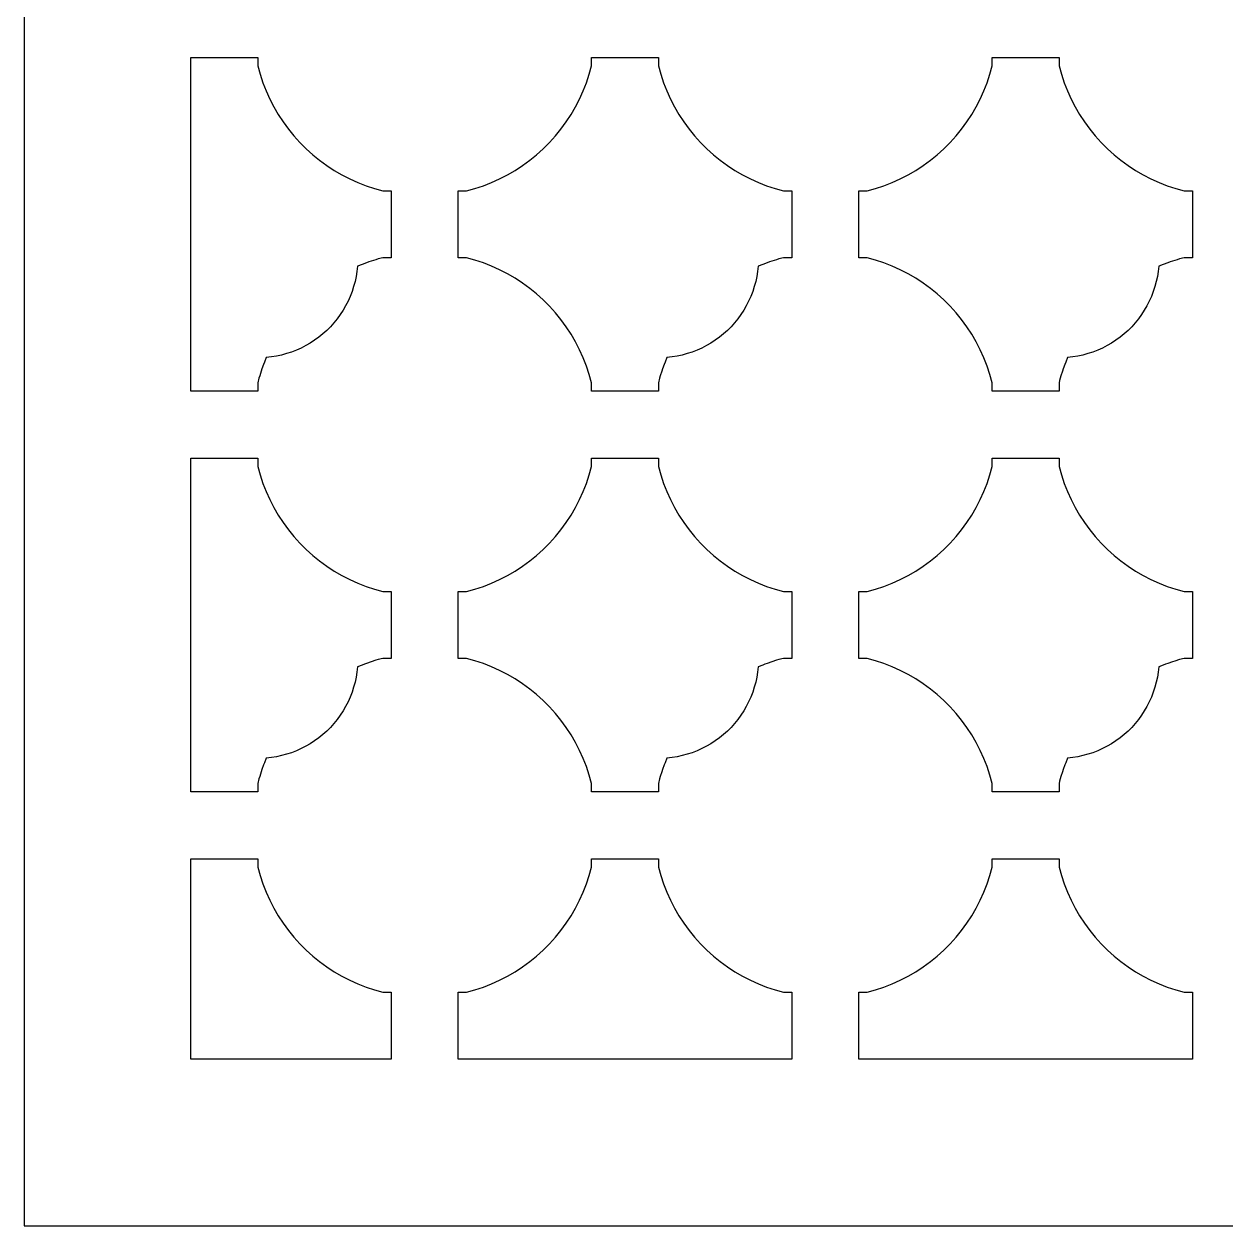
# Model space of a CAD drawing. Extents: x 112.5 to 184.5, y -92 to -20.
# Drawn here: x 112.5 to 148.5, y -92 to -56 of the extents above; entities that cross this region are included whole.
import ezdxf

# ---------------------------------------------------------------- set-up
doc = ezdxf.new("R2010")
doc.units = 0
doc.layers.add('BLACK', color=7, linetype='CONTINUOUS')

msp = doc.modelspace()

# ---------------------------------------------------------------- linework, layer by layer
at = {"layer": 'BLACK', "linetype": 'CONTINUOUS'}
for p, q in [((112.5, -20), (112.5, -92)), ((117.5, -57), (119.5, -57)), ((117.5, -67), (117.5, -57)), ((119.5, -57), (119.5, -57.25)), ((129.5, -57), (130.5, -57)), ((129.5, -57.25), (129.5, -57)), ((130.5, -57), (131.5, -57)), ((131.5, -57), (131.5, -57.25)), ((141.5, -57), (142.5, -57)), ((141.5, -57.25), (141.5, -57)), ((142.5, -57), (143.5, -57)), ((143.5, -57), (143.5, -57.25)), ((119.5, -57.25), (119.571, -57.5056)), ((119.571, -57.5056), (119.655, -57.7572)), ((129.345, -57.7572), (129.429, -57.5056)), ((129.429, -57.5056), (129.5, -57.25)), ((131.5, -57.25), (131.571, -57.5056)), ((131.571, -57.5056), (131.655, -57.7572)), ((141.345, -57.7572), (141.429, -57.5056)), ((141.429, -57.5056), (141.5, -57.25)), ((143.5, -57.25), (143.571, -57.5056)), ((143.571, -57.5056), (143.655, -57.7572)), ((119.655, -57.7572), (119.752, -58.0041)), ((129.248, -58.0041), (129.345, -57.7572)), ((131.655, -57.7572), (131.752, -58.0041)), ((141.248, -58.0041), (141.345, -57.7572)), ((143.655, -57.7572), (143.752, -58.0041)), ((119.752, -58.0041), (119.861, -58.2457)), ((119.861, -58.2457), (119.983, -58.4814)), ((129.017, -58.4814), (129.139, -58.2457)), ((129.139, -58.2457), (129.248, -58.0041)), ((131.752, -58.0041), (131.861, -58.2457)), ((131.861, -58.2457), (131.983, -58.4814)), ((141.017, -58.4814), (141.139, -58.2457)), ((141.139, -58.2457), (141.248, -58.0041)), ((143.752, -58.0041), (143.861, -58.2457)), ((143.861, -58.2457), (143.983, -58.4814)), ((119.983, -58.4814), (120.116, -58.7105)), ((128.884, -58.7105), (129.017, -58.4814)), ((131.983, -58.4814), (132.116, -58.7105)), ((140.884, -58.7105), (141.017, -58.4814)), ((143.983, -58.4814), (144.116, -58.7105)), ((120.116, -58.7105), (120.262, -58.9324)), ((120.262, -58.9324), (120.418, -59.1466)), ((128.582, -59.1466), (128.738, -58.9324)), ((128.738, -58.9324), (128.884, -58.7105)), ((132.116, -58.7105), (132.262, -58.9324)), ((132.262, -58.9324), (132.418, -59.1466)), ((140.582, -59.1466), (140.738, -58.9324)), ((140.738, -58.9324), (140.884, -58.7105)), ((144.116, -58.7105), (144.262, -58.9324)), ((144.262, -58.9324), (144.418, -59.1466)), ((120.418, -59.1466), (120.585, -59.3524)), ((120.585, -59.3524), (120.763, -59.5494)), ((128.237, -59.5494), (128.415, -59.3524)), ((128.415, -59.3524), (128.582, -59.1466)), ((132.418, -59.1466), (132.585, -59.3524)), ((132.585, -59.3524), (132.763, -59.5494)), ((140.237, -59.5494), (140.415, -59.3524)), ((140.415, -59.3524), (140.582, -59.1466)), ((144.418, -59.1466), (144.585, -59.3524)), ((144.585, -59.3524), (144.763, -59.5494)), ((120.763, -59.5494), (120.951, -59.7369)), ((120.951, -59.7369), (121.148, -59.9146)), ((127.852, -59.9146), (128.049, -59.7369)), ((128.049, -59.7369), (128.237, -59.5494)), ((132.763, -59.5494), (132.951, -59.7369)), ((132.951, -59.7369), (133.148, -59.9146)), ((139.852, -59.9146), (140.049, -59.7369)), ((140.049, -59.7369), (140.237, -59.5494)), ((144.763, -59.5494), (144.951, -59.7369)), ((144.951, -59.7369), (145.148, -59.9146)), ((121.148, -59.9146), (121.353, -60.0818)), ((121.353, -60.0818), (121.568, -60.2383)), ((127.432, -60.2383), (127.647, -60.0818)), ((127.647, -60.0818), (127.852, -59.9146)), ((133.148, -59.9146), (133.353, -60.0818)), ((133.353, -60.0818), (133.568, -60.2383)), ((139.432, -60.2383), (139.647, -60.0818)), ((139.647, -60.0818), (139.852, -59.9146)), ((145.148, -59.9146), (145.353, -60.0818)), ((145.353, -60.0818), (145.568, -60.2383)), ((121.568, -60.2383), (121.789, -60.3836)), ((121.789, -60.3836), (122.019, -60.5172)), ((126.981, -60.5172), (127.21, -60.3836)), ((127.21, -60.3836), (127.432, -60.2383)), ((133.568, -60.2383), (133.789, -60.3836)), ((133.789, -60.3836), (134.019, -60.5172)), ((138.981, -60.5172), (139.21, -60.3836)), ((139.21, -60.3836), (139.432, -60.2383)), ((145.568, -60.2383), (145.789, -60.3836)), ((145.789, -60.3836), (146.019, -60.5172)), ((122.019, -60.5172), (122.254, -60.6389)), ((122.254, -60.6389), (122.496, -60.7483)), ((122.496, -60.7483), (122.743, -60.8451)), ((126.257, -60.8451), (126.504, -60.7483)), ((126.504, -60.7483), (126.746, -60.6389)), ((126.746, -60.6389), (126.981, -60.5172)), ((134.019, -60.5172), (134.254, -60.6389)), ((134.254, -60.6389), (134.496, -60.7483)), ((134.496, -60.7483), (134.743, -60.8451)), ((138.257, -60.8451), (138.504, -60.7483)), ((138.504, -60.7483), (138.746, -60.6389)), ((138.746, -60.6389), (138.981, -60.5172)), ((146.019, -60.5172), (146.254, -60.6389)), ((146.254, -60.6389), (146.496, -60.7483)), ((146.496, -60.7483), (146.743, -60.8451)), ((122.743, -60.8451), (122.994, -60.9291)), ((122.994, -60.9291), (123.25, -61)), ((123.25, -61), (123.5, -61)), ((123.5, -61), (123.5, -62)), ((125.5, -62), (125.5, -61)), ((125.5, -61), (125.75, -61)), ((125.75, -61), (126.006, -60.9291)), ((126.006, -60.9291), (126.257, -60.8451)), ((134.743, -60.8451), (134.994, -60.9291)), ((134.994, -60.9291), (135.25, -61)), ((135.25, -61), (135.5, -61)), ((135.5, -61), (135.5, -62)), ((137.5, -61), (137.75, -61)), ((137.5, -62), (137.5, -61)), ((137.75, -61), (138.006, -60.9291)), ((138.006, -60.9291), (138.257, -60.8451)), ((146.743, -60.8451), (146.994, -60.9291)), ((146.994, -60.9291), (147.25, -61)), ((147.25, -61), (147.5, -61)), ((147.5, -61), (147.5, -62)), ((123.5, -62), (123.5, -63)), ((125.5, -63), (125.5, -62)), ((135.5, -62), (135.5, -63)), ((137.5, -63), (137.5, -62)), ((147.5, -62), (147.5, -63)), ((123.25, -63), (123.109, -63.0374)), ((123.5, -63), (123.25, -63)), ((125.75, -63), (125.5, -63)), ((126.006, -63.0709), (125.75, -63)), ((135.25, -63), (135.109, -63.0374)), ((135.5, -63), (135.25, -63)), ((137.75, -63), (137.5, -63)), ((138.006, -63.0709), (137.75, -63)), ((147.25, -63), (147.109, -63.0374)), ((147.5, -63), (147.25, -63)), ((122.489, -63.2546), (122.472, -63.4093)), ((122.624, -63.1995), (122.489, -63.2546)), ((122.761, -63.1483), (122.624, -63.1995)), ((122.83, -63.1242), (122.761, -63.1483)), ((122.969, -63.0788), (122.83, -63.1242)), ((123.039, -63.0576), (122.969, -63.0788)), ((123.109, -63.0374), (123.039, -63.0576)), ((126.257, -63.1549), (126.006, -63.0709)), ((126.504, -63.2517), (126.257, -63.1549)), ((126.746, -63.3611), (126.504, -63.2517)), ((134.489, -63.2546), (134.472, -63.4093)), ((134.624, -63.1995), (134.489, -63.2546)), ((134.761, -63.1483), (134.624, -63.1995)), ((134.83, -63.1242), (134.761, -63.1483)), ((134.969, -63.0788), (134.83, -63.1242)), ((135.039, -63.0576), (134.969, -63.0788)), ((135.109, -63.0374), (135.039, -63.0576)), ((138.257, -63.1549), (138.006, -63.0709)), ((138.504, -63.2517), (138.257, -63.1549)), ((138.746, -63.3611), (138.504, -63.2517)), ((146.489, -63.2546), (146.472, -63.4093)), ((146.624, -63.1995), (146.489, -63.2546)), ((146.761, -63.1483), (146.624, -63.1995)), ((146.83, -63.1242), (146.761, -63.1483)), ((146.969, -63.0788), (146.83, -63.1242)), ((147.039, -63.0576), (146.969, -63.0788)), ((147.109, -63.0374), (147.039, -63.0576)), ((122.414, -63.7149), (122.373, -63.865)), ((122.447, -63.5628), (122.414, -63.7149)), ((122.472, -63.4093), (122.447, -63.5628)), ((126.981, -63.4828), (126.746, -63.3611)), ((127.21, -63.6164), (126.981, -63.4828)), ((127.432, -63.7617), (127.21, -63.6164)), ((134.414, -63.7149), (134.373, -63.865)), ((134.447, -63.5628), (134.414, -63.7149)), ((134.472, -63.4093), (134.447, -63.5628)), ((138.981, -63.4828), (138.746, -63.3611)), ((139.21, -63.6164), (138.981, -63.4828)), ((139.432, -63.7617), (139.21, -63.6164)), ((146.414, -63.7149), (146.373, -63.865)), ((146.447, -63.5628), (146.414, -63.7149)), ((146.472, -63.4093), (146.447, -63.5628)), ((122.324, -64.0128), (122.268, -64.1579)), ((122.373, -63.865), (122.324, -64.0128)), ((127.647, -63.9182), (127.432, -63.7617)), ((127.852, -64.0854), (127.647, -63.9182)), ((134.324, -64.0128), (134.268, -64.1579)), ((134.373, -63.865), (134.324, -64.0128)), ((139.647, -63.9182), (139.432, -63.7617)), ((139.852, -64.0854), (139.647, -63.9182)), ((146.324, -64.0128), (146.268, -64.1579)), ((146.373, -63.865), (146.324, -64.0128)), ((122.133, -64.4384), (122.055, -64.573)), ((122.204, -64.2999), (122.133, -64.4384)), ((122.268, -64.1579), (122.204, -64.2999)), ((128.049, -64.2631), (127.852, -64.0854)), ((128.237, -64.4506), (128.049, -64.2631)), ((134.133, -64.4384), (134.055, -64.573)), ((134.204, -64.2999), (134.133, -64.4384)), ((134.268, -64.1579), (134.204, -64.2999)), ((140.049, -64.2631), (139.852, -64.0854)), ((140.237, -64.4506), (140.049, -64.2631)), ((146.133, -64.4384), (146.055, -64.573)), ((146.204, -64.2999), (146.133, -64.4384)), ((146.268, -64.1579), (146.204, -64.2999)), ((121.97, -64.7033), (121.878, -64.8291)), ((122.055, -64.573), (121.97, -64.7033)), ((128.415, -64.6476), (128.237, -64.4506)), ((128.582, -64.8534), (128.415, -64.6476)), ((133.97, -64.7033), (133.878, -64.8291)), ((134.055, -64.573), (133.97, -64.7033)), ((140.415, -64.6476), (140.237, -64.4506)), ((140.582, -64.8534), (140.415, -64.6476)), ((145.97, -64.7033), (145.878, -64.8291)), ((146.055, -64.573), (145.97, -64.7033)), ((121.676, -65.0656), (121.566, -65.1756)), ((121.78, -64.95), (121.676, -65.0656)), ((121.878, -64.8291), (121.78, -64.95)), ((128.738, -65.0676), (128.582, -64.8534)), ((128.884, -65.2895), (128.738, -65.0676)), ((133.676, -65.0656), (133.566, -65.1756)), ((133.78, -64.95), (133.676, -65.0656)), ((133.878, -64.8291), (133.78, -64.95)), ((140.738, -65.0676), (140.582, -64.8534)), ((140.884, -65.2895), (140.738, -65.0676)), ((145.676, -65.0656), (145.566, -65.1756)), ((145.78, -64.95), (145.676, -65.0656)), ((145.878, -64.8291), (145.78, -64.95)), ((121.203, -65.4695), (121.073, -65.5546)), ((121.329, -65.3779), (121.203, -65.4695)), ((121.45, -65.2798), (121.329, -65.3779)), ((121.566, -65.1756), (121.45, -65.2798)), ((129.017, -65.5186), (128.884, -65.2895)), ((129.139, -65.7543), (129.017, -65.5186)), ((133.203, -65.4695), (133.073, -65.5546)), ((133.329, -65.3779), (133.203, -65.4695)), ((133.45, -65.2798), (133.329, -65.3779)), ((133.566, -65.1756), (133.45, -65.2798)), ((141.017, -65.5186), (140.884, -65.2895)), ((141.139, -65.7543), (141.017, -65.5186)), ((145.203, -65.4695), (145.073, -65.5546)), ((145.329, -65.3779), (145.203, -65.4695)), ((145.45, -65.2798), (145.329, -65.3779)), ((145.566, -65.1756), (145.45, -65.2798)), ((120.365, -65.8726), (120.215, -65.9136)), ((120.513, -65.8239), (120.365, -65.8726)), ((120.658, -65.7675), (120.513, -65.8239)), ((120.8, -65.7037), (120.658, -65.7675)), ((120.938, -65.6327), (120.8, -65.7037)), ((121.073, -65.5546), (120.938, -65.6327)), ((129.248, -65.9959), (129.139, -65.7543)), ((132.365, -65.8726), (132.215, -65.9136)), ((132.513, -65.8239), (132.365, -65.8726)), ((132.658, -65.7675), (132.513, -65.8239)), ((132.8, -65.7037), (132.658, -65.7675)), ((132.938, -65.6327), (132.8, -65.7037)), ((133.073, -65.5546), (132.938, -65.6327)), ((141.248, -65.9959), (141.139, -65.7543)), ((144.365, -65.8726), (144.215, -65.9136)), ((144.513, -65.8239), (144.365, -65.8726)), ((144.658, -65.7675), (144.513, -65.8239)), ((144.8, -65.7037), (144.658, -65.7675)), ((144.938, -65.6327), (144.8, -65.7037)), ((145.073, -65.5546), (144.938, -65.6327)), ((119.673, -66.1926), (119.624, -66.33)), ((119.7, -66.1244), (119.673, -66.1926)), ((119.755, -65.9892), (119.7, -66.1244)), ((119.909, -65.972), (119.755, -65.9892)), ((120.063, -65.9467), (119.909, -65.972)), ((120.215, -65.9136), (120.063, -65.9467)), ((129.345, -66.2428), (129.248, -65.9959)), ((131.673, -66.1926), (131.624, -66.33)), ((131.7, -66.1244), (131.673, -66.1926)), ((131.755, -65.9892), (131.7, -66.1244)), ((131.909, -65.972), (131.755, -65.9892)), ((132.063, -65.9467), (131.909, -65.972)), ((132.215, -65.9136), (132.063, -65.9467)), ((141.345, -66.2428), (141.248, -65.9959)), ((143.673, -66.1926), (143.624, -66.33)), ((143.7, -66.1244), (143.673, -66.1926)), ((143.755, -65.9892), (143.7, -66.1244)), ((143.909, -65.972), (143.755, -65.9892)), ((144.063, -65.9467), (143.909, -65.972)), ((144.215, -65.9136), (144.063, -65.9467)), ((119.558, -66.5387), (119.537, -66.6089)), ((119.601, -66.3993), (119.558, -66.5387)), ((119.624, -66.33), (119.601, -66.3993)), ((129.429, -66.4944), (129.345, -66.2428)), ((129.5, -66.75), (129.429, -66.4944)), ((131.558, -66.5387), (131.537, -66.6089)), ((131.601, -66.3993), (131.558, -66.5387)), ((131.624, -66.33), (131.601, -66.3993)), ((141.429, -66.4944), (141.345, -66.2428)), ((141.5, -66.75), (141.429, -66.4944)), ((143.558, -66.5387), (143.518, -66.6793)), ((143.601, -66.3993), (143.558, -66.5387)), ((143.624, -66.33), (143.601, -66.3993)), ((119.537, -66.6089), (119.5, -66.75)), ((119.5, -66.75), (119.5, -67)), ((129.5, -67), (129.5, -66.75)), ((131.537, -66.6089), (131.5, -66.75)), ((131.5, -66.75), (131.5, -67)), ((141.5, -67), (141.5, -66.75)), ((143.518, -66.6793), (143.5, -66.75)), ((143.5, -66.75), (143.5, -67)), ((119.5, -67), (117.5, -67)), ((130.5, -67), (129.5, -67)), ((131.5, -67), (130.5, -67)), ((142.5, -67), (141.5, -67)), ((143.5, -67), (142.5, -67)), ((117.5, -69), (119.5, -69)), ((117.5, -79), (117.5, -69)), ((119.5, -69), (119.5, -69.25)), ((129.5, -69), (130.5, -69)), ((129.5, -69.25), (129.5, -69)), ((130.5, -69), (131.5, -69)), ((131.5, -69), (131.5, -69.25)), ((141.5, -69), (142.5, -69)), ((141.5, -69.25), (141.5, -69)), ((142.5, -69), (143.5, -69)), ((143.5, -69), (143.5, -69.25)), ((119.5, -69.25), (119.571, -69.5056)), ((129.429, -69.5056), (129.5, -69.25)), ((131.5, -69.25), (131.571, -69.5056)), ((141.429, -69.5056), (141.5, -69.25)), ((143.5, -69.25), (143.571, -69.5056)), ((119.571, -69.5056), (119.655, -69.7572)), ((119.655, -69.7572), (119.752, -70.0041)), ((129.248, -70.0041), (129.345, -69.7572)), ((129.345, -69.7572), (129.429, -69.5056)), ((131.571, -69.5056), (131.655, -69.7572)), ((131.655, -69.7572), (131.752, -70.0041)), ((141.248, -70.0041), (141.345, -69.7572)), ((141.345, -69.7572), (141.429, -69.5056)), ((143.571, -69.5056), (143.655, -69.7572)), ((143.655, -69.7572), (143.752, -70.0041)), ((119.752, -70.0041), (119.861, -70.2457)), ((129.139, -70.2457), (129.248, -70.0041)), ((131.752, -70.0041), (131.861, -70.2457)), ((141.139, -70.2457), (141.248, -70.0041)), ((143.752, -70.0041), (143.861, -70.2457)), ((119.861, -70.2457), (119.983, -70.4814)), ((119.983, -70.4814), (120.116, -70.7105)), ((128.884, -70.7105), (129.017, -70.4814)), ((129.017, -70.4814), (129.139, -70.2457)), ((131.861, -70.2457), (131.983, -70.4814)), ((131.983, -70.4814), (132.116, -70.7105)), ((140.884, -70.7105), (141.017, -70.4814)), ((141.017, -70.4814), (141.139, -70.2457)), ((143.861, -70.2457), (143.983, -70.4814)), ((143.983, -70.4814), (144.116, -70.7105)), ((120.116, -70.7105), (120.262, -70.9324)), ((128.738, -70.9324), (128.884, -70.7105)), ((132.116, -70.7105), (132.262, -70.9324)), ((140.738, -70.9324), (140.884, -70.7105)), ((144.116, -70.7105), (144.262, -70.9324)), ((120.262, -70.9324), (120.418, -71.1466)), ((120.418, -71.1466), (120.585, -71.3524)), ((128.415, -71.3524), (128.582, -71.1466)), ((128.582, -71.1466), (128.738, -70.9324)), ((132.262, -70.9324), (132.418, -71.1466)), ((132.418, -71.1466), (132.585, -71.3524)), ((140.415, -71.3524), (140.582, -71.1466)), ((140.582, -71.1466), (140.738, -70.9324)), ((144.262, -70.9324), (144.418, -71.1466)), ((144.418, -71.1466), (144.585, -71.3524)), ((120.585, -71.3524), (120.763, -71.5494)), ((120.763, -71.5494), (120.951, -71.7369)), ((128.049, -71.7369), (128.237, -71.5494)), ((128.237, -71.5494), (128.415, -71.3524)), ((132.585, -71.3524), (132.763, -71.5494)), ((132.763, -71.5494), (132.951, -71.7369)), ((140.049, -71.7369), (140.237, -71.5494)), ((140.237, -71.5494), (140.415, -71.3524)), ((144.585, -71.3524), (144.763, -71.5494)), ((144.763, -71.5494), (144.951, -71.7369)), ((120.951, -71.7369), (121.148, -71.9146)), ((121.148, -71.9146), (121.353, -72.0818)), ((127.647, -72.0818), (127.852, -71.9146)), ((127.852, -71.9146), (128.049, -71.7369)), ((132.951, -71.7369), (133.148, -71.9146)), ((133.148, -71.9146), (133.353, -72.0818)), ((139.647, -72.0818), (139.852, -71.9146)), ((139.852, -71.9146), (140.049, -71.7369)), ((144.951, -71.7369), (145.148, -71.9146)), ((145.148, -71.9146), (145.353, -72.0818)), ((121.353, -72.0818), (121.568, -72.2383)), ((121.568, -72.2383), (121.789, -72.3836)), ((127.21, -72.3836), (127.432, -72.2383)), ((127.432, -72.2383), (127.647, -72.0818)), ((133.353, -72.0818), (133.568, -72.2383)), ((133.568, -72.2383), (133.789, -72.3836)), ((139.21, -72.3836), (139.432, -72.2383)), ((139.432, -72.2383), (139.647, -72.0818)), ((145.353, -72.0818), (145.568, -72.2383)), ((145.568, -72.2383), (145.789, -72.3836)), ((121.789, -72.3836), (122.019, -72.5172)), ((122.019, -72.5172), (122.254, -72.6389)), ((122.254, -72.6389), (122.496, -72.7483)), ((126.504, -72.7483), (126.746, -72.6389)), ((126.746, -72.6389), (126.981, -72.5172)), ((126.981, -72.5172), (127.21, -72.3836)), ((133.789, -72.3836), (134.019, -72.5172)), ((134.019, -72.5172), (134.254, -72.6389)), ((134.254, -72.6389), (134.496, -72.7483)), ((138.504, -72.7483), (138.746, -72.6389)), ((138.746, -72.6389), (138.981, -72.5172)), ((138.981, -72.5172), (139.21, -72.3836)), ((145.789, -72.3836), (146.019, -72.5172)), ((146.019, -72.5172), (146.254, -72.6389)), ((146.254, -72.6389), (146.496, -72.7483)), ((122.496, -72.7483), (122.743, -72.8451)), ((122.743, -72.8451), (122.994, -72.9291)), ((122.994, -72.9291), (123.25, -73)), ((123.25, -73), (123.5, -73)), ((123.5, -73), (123.5, -74)), ((125.5, -74), (125.5, -73)), ((125.5, -73), (125.75, -73)), ((125.75, -73), (126.006, -72.9291)), ((126.006, -72.9291), (126.257, -72.8451)), ((126.257, -72.8451), (126.504, -72.7483)), ((134.496, -72.7483), (134.743, -72.8451)), ((134.743, -72.8451), (134.994, -72.9291)), ((134.994, -72.9291), (135.25, -73)), ((135.25, -73), (135.5, -73)), ((135.5, -73), (135.5, -74)), ((137.5, -73), (137.75, -73)), ((137.5, -74), (137.5, -73)), ((137.75, -73), (138.006, -72.9291)), ((138.006, -72.9291), (138.257, -72.8451)), ((138.257, -72.8451), (138.504, -72.7483)), ((146.496, -72.7483), (146.743, -72.8451)), ((146.743, -72.8451), (146.994, -72.9291)), ((146.994, -72.9291), (147.25, -73)), ((147.25, -73), (147.5, -73)), ((147.5, -73), (147.5, -74)), ((123.5, -74), (123.5, -75)), ((125.5, -75), (125.5, -74)), ((135.5, -74), (135.5, -75)), ((137.5, -75), (137.5, -74)), ((147.5, -74), (147.5, -75)), ((122.624, -75.1995), (122.489, -75.2546)), ((122.693, -75.1734), (122.624, -75.1995)), ((122.761, -75.1483), (122.693, -75.1734)), ((122.899, -75.101), (122.761, -75.1483)), ((123.039, -75.0576), (122.899, -75.101)), ((123.109, -75.0374), (123.039, -75.0576)), ((123.25, -75), (123.109, -75.0374)), ((123.5, -75), (123.25, -75)), ((125.75, -75), (125.5, -75)), ((126.006, -75.0709), (125.75, -75)), ((126.257, -75.1549), (126.006, -75.0709)), ((126.504, -75.2517), (126.257, -75.1549)), ((134.624, -75.1995), (134.489, -75.2546)), ((134.693, -75.1734), (134.624, -75.1995)), ((134.761, -75.1483), (134.693, -75.1734)), ((134.899, -75.101), (134.761, -75.1483)), ((135.039, -75.0576), (134.899, -75.101)), ((135.109, -75.0374), (135.039, -75.0576)), ((135.25, -75), (135.109, -75.0374)), ((135.5, -75), (135.25, -75)), ((137.75, -75), (137.5, -75)), ((138.006, -75.0709), (137.75, -75)), ((138.257, -75.1549), (138.006, -75.0709)), ((138.504, -75.2517), (138.257, -75.1549)), ((146.624, -75.1995), (146.489, -75.2546)), ((146.693, -75.1734), (146.624, -75.1995)), ((146.761, -75.1483), (146.693, -75.1734)), ((146.899, -75.101), (146.761, -75.1483)), ((146.969, -75.0788), (146.899, -75.101)), ((147.109, -75.0374), (146.969, -75.0788)), ((147.25, -75), (147.109, -75.0374)), ((147.5, -75), (147.25, -75)), ((122.447, -75.5628), (122.414, -75.7149)), ((122.472, -75.4093), (122.447, -75.5628)), ((122.489, -75.2546), (122.472, -75.4093)), ((126.746, -75.3611), (126.504, -75.2517)), ((126.981, -75.4828), (126.746, -75.3611)), ((127.21, -75.6164), (126.981, -75.4828)), ((134.447, -75.5628), (134.414, -75.7149)), ((134.472, -75.4093), (134.447, -75.5628)), ((134.489, -75.2546), (134.472, -75.4093)), ((138.746, -75.3611), (138.504, -75.2517)), ((138.981, -75.4828), (138.746, -75.3611)), ((139.21, -75.6164), (138.981, -75.4828)), ((146.447, -75.5628), (146.414, -75.7149)), ((146.472, -75.4093), (146.447, -75.5628)), ((146.489, -75.2546), (146.472, -75.4093)), ((122.373, -75.865), (122.324, -76.0128)), ((122.414, -75.7149), (122.373, -75.865)), ((127.432, -75.7617), (127.21, -75.6164)), ((127.647, -75.9182), (127.432, -75.7617)), ((127.852, -76.0854), (127.647, -75.9182)), ((134.373, -75.865), (134.324, -76.0128)), ((134.414, -75.7149), (134.373, -75.865)), ((139.432, -75.7617), (139.21, -75.6164)), ((139.647, -75.9182), (139.432, -75.7617)), ((139.852, -76.0854), (139.647, -75.9182)), ((146.373, -75.865), (146.324, -76.0128)), ((146.414, -75.7149), (146.373, -75.865)), ((122.204, -76.2999), (122.133, -76.4384)), ((122.268, -76.1579), (122.204, -76.2999)), ((122.324, -76.0128), (122.268, -76.1579)), ((128.049, -76.2631), (127.852, -76.0854)), ((128.237, -76.4506), (128.049, -76.2631)), ((134.204, -76.2999), (134.133, -76.4384)), ((134.268, -76.1579), (134.204, -76.2999)), ((134.324, -76.0128), (134.268, -76.1579)), ((140.049, -76.2631), (139.852, -76.0854)), ((140.237, -76.4506), (140.049, -76.2631)), ((146.204, -76.2999), (146.133, -76.4384)), ((146.268, -76.1579), (146.204, -76.2999)), ((146.324, -76.0128), (146.268, -76.1579)), ((122.055, -76.573), (121.97, -76.7033)), ((122.133, -76.4384), (122.055, -76.573)), ((128.415, -76.6476), (128.237, -76.4506)), ((128.582, -76.8534), (128.415, -76.6476)), ((134.055, -76.573), (133.97, -76.7033)), ((134.133, -76.4384), (134.055, -76.573)), ((140.415, -76.6476), (140.237, -76.4506)), ((140.582, -76.8534), (140.415, -76.6476)), ((146.055, -76.573), (145.97, -76.7033)), ((146.133, -76.4384), (146.055, -76.573)), ((121.78, -76.95), (121.676, -77.0656)), ((121.878, -76.8291), (121.78, -76.95)), ((121.97, -76.7033), (121.878, -76.8291)), ((128.738, -77.0676), (128.582, -76.8534)), ((133.78, -76.95), (133.676, -77.0656)), ((133.878, -76.8291), (133.78, -76.95)), ((133.97, -76.7033), (133.878, -76.8291)), ((140.738, -77.0676), (140.582, -76.8534)), ((145.78, -76.95), (145.676, -77.0656)), ((145.878, -76.8291), (145.78, -76.95)), ((145.97, -76.7033), (145.878, -76.8291)), ((121.329, -77.3779), (121.203, -77.4695)), ((121.45, -77.2798), (121.329, -77.3779)), ((121.566, -77.1756), (121.45, -77.2798)), ((121.676, -77.0656), (121.566, -77.1756)), ((128.884, -77.2895), (128.738, -77.0676)), ((129.017, -77.5186), (128.884, -77.2895)), ((133.329, -77.3779), (133.203, -77.4695)), ((133.45, -77.2798), (133.329, -77.3779)), ((133.566, -77.1756), (133.45, -77.2798)), ((133.676, -77.0656), (133.566, -77.1756)), ((140.884, -77.2895), (140.738, -77.0676)), ((141.017, -77.5186), (140.884, -77.2895)), ((145.329, -77.3779), (145.203, -77.4695)), ((145.45, -77.2798), (145.329, -77.3779)), ((145.566, -77.1756), (145.45, -77.2798)), ((145.676, -77.0656), (145.566, -77.1756)), ((120.8, -77.7037), (120.658, -77.7675)), ((120.938, -77.6327), (120.8, -77.7037)), ((121.073, -77.5546), (120.938, -77.6327)), ((121.203, -77.4695), (121.073, -77.5546)), ((129.139, -77.7543), (129.017, -77.5186)), ((129.248, -77.9959), (129.139, -77.7543)), ((132.8, -77.7037), (132.658, -77.7675)), ((132.938, -77.6327), (132.8, -77.7037)), ((133.073, -77.5546), (132.938, -77.6327)), ((133.203, -77.4695), (133.073, -77.5546)), ((141.139, -77.7543), (141.017, -77.5186)), ((141.248, -77.9959), (141.139, -77.7543)), ((144.8, -77.7037), (144.658, -77.7675)), ((144.938, -77.6327), (144.8, -77.7037)), ((145.073, -77.5546), (144.938, -77.6327)), ((145.203, -77.4695), (145.073, -77.5546)), ((119.755, -77.9892), (119.7, -78.1244)), ((119.909, -77.972), (119.755, -77.9892)), ((120.063, -77.9467), (119.909, -77.972)), ((120.215, -77.9136), (120.063, -77.9467)), ((120.365, -77.8726), (120.215, -77.9136)), ((120.513, -77.8239), (120.365, -77.8726)), ((120.658, -77.7675), (120.513, -77.8239)), ((129.345, -78.2428), (129.248, -77.9959)), ((131.755, -77.9892), (131.7, -78.1244)), ((131.909, -77.972), (131.755, -77.9892)), ((132.063, -77.9467), (131.909, -77.972)), ((132.215, -77.9136), (132.063, -77.9467)), ((132.365, -77.8726), (132.215, -77.9136)), ((132.513, -77.8239), (132.365, -77.8726)), ((132.658, -77.7675), (132.513, -77.8239)), ((141.345, -78.2428), (141.248, -77.9959)), ((143.755, -77.9892), (143.7, -78.1244)), ((143.909, -77.972), (143.755, -77.9892)), ((144.063, -77.9467), (143.909, -77.972)), ((144.215, -77.9136), (144.063, -77.9467)), ((144.365, -77.8726), (144.215, -77.9136)), ((144.513, -77.8239), (144.365, -77.8726)), ((144.658, -77.7675), (144.513, -77.8239)), ((119.601, -78.3993), (119.558, -78.5387)), ((119.624, -78.33), (119.601, -78.3993)), ((119.673, -78.1926), (119.624, -78.33)), ((119.7, -78.1244), (119.673, -78.1926)), ((129.429, -78.4944), (129.345, -78.2428)), ((131.601, -78.3993), (131.558, -78.5387)), ((131.624, -78.33), (131.601, -78.3993)), ((131.673, -78.1926), (131.624, -78.33)), ((131.7, -78.1244), (131.673, -78.1926)), ((141.429, -78.4944), (141.345, -78.2428)), ((143.601, -78.3993), (143.558, -78.5387)), ((143.624, -78.33), (143.601, -78.3993)), ((143.673, -78.1926), (143.624, -78.33)), ((143.7, -78.1244), (143.673, -78.1926)), ((119.537, -78.6089), (119.5, -78.75)), ((119.5, -78.75), (119.5, -79)), ((119.558, -78.5387), (119.537, -78.6089)), ((129.5, -78.75), (129.429, -78.4944)), ((129.5, -79), (129.5, -78.75)), ((131.537, -78.6089), (131.5, -78.75)), ((131.5, -78.75), (131.5, -79)), ((131.558, -78.5387), (131.537, -78.6089)), ((141.5, -78.75), (141.429, -78.4944)), ((141.5, -79), (141.5, -78.75)), ((143.518, -78.6793), (143.5, -78.75)), ((143.5, -78.75), (143.5, -79)), ((143.558, -78.5387), (143.518, -78.6793)), ((119.5, -79), (117.5, -79)), ((130.5, -79), (129.5, -79)), ((131.5, -79), (130.5, -79)), ((142.5, -79), (141.5, -79)), ((143.5, -79), (142.5, -79)), ((117.5, -87), (117.5, -81)), ((117.5, -81), (119.5, -81)), ((119.5, -81), (119.5, -81.25)), ((129.5, -81), (130.5, -81)), ((129.5, -81.25), (129.5, -81)), ((130.5, -81), (131.5, -81)), ((131.5, -81), (131.5, -81.25)), ((141.5, -81.25), (141.5, -81)), ((141.5, -81), (142.5, -81)), ((142.5, -81), (143.5, -81)), ((143.5, -81), (143.5, -81.25)), ((119.5, -81.25), (119.571, -81.5056)), ((129.429, -81.5056), (129.5, -81.25)), ((131.5, -81.25), (131.571, -81.5056)), ((141.429, -81.5056), (141.5, -81.25)), ((143.5, -81.25), (143.571, -81.5056)), ((119.571, -81.5056), (119.655, -81.7572)), ((129.345, -81.7572), (129.429, -81.5056)), ((131.571, -81.5056), (131.655, -81.7572)), ((141.345, -81.7572), (141.429, -81.5056)), ((143.571, -81.5056), (143.655, -81.7572)), ((119.655, -81.7572), (119.752, -82.0041)), ((119.752, -82.0041), (119.861, -82.2457)), ((129.139, -82.2457), (129.248, -82.0041)), ((129.248, -82.0041), (129.345, -81.7572)), ((131.655, -81.7572), (131.752, -82.0041)), ((131.752, -82.0041), (131.861, -82.2457)), ((141.139, -82.2457), (141.248, -82.0041)), ((141.248, -82.0041), (141.345, -81.7572)), ((143.655, -81.7572), (143.752, -82.0041)), ((143.752, -82.0041), (143.861, -82.2457)), ((119.861, -82.2457), (119.983, -82.4814)), ((129.017, -82.4814), (129.139, -82.2457)), ((131.861, -82.2457), (131.983, -82.4814)), ((141.017, -82.4814), (141.139, -82.2457)), ((143.861, -82.2457), (143.983, -82.4814)), ((119.983, -82.4814), (120.116, -82.7105)), ((120.116, -82.7105), (120.262, -82.9324)), ((128.738, -82.9324), (128.884, -82.7105)), ((128.884, -82.7105), (129.017, -82.4814)), ((131.983, -82.4814), (132.116, -82.7105)), ((132.116, -82.7105), (132.262, -82.9324)), ((140.738, -82.9324), (140.884, -82.7105)), ((140.884, -82.7105), (141.017, -82.4814)), ((143.983, -82.4814), (144.116, -82.7105)), ((144.116, -82.7105), (144.262, -82.9324)), ((120.262, -82.9324), (120.418, -83.1466)), ((120.418, -83.1466), (120.585, -83.3524)), ((128.415, -83.3524), (128.582, -83.1466)), ((128.582, -83.1466), (128.738, -82.9324)), ((132.262, -82.9324), (132.418, -83.1466)), ((132.418, -83.1466), (132.585, -83.3524)), ((140.415, -83.3524), (140.582, -83.1466)), ((140.582, -83.1466), (140.738, -82.9324)), ((144.262, -82.9324), (144.418, -83.1466)), ((144.418, -83.1466), (144.585, -83.3524)), ((120.585, -83.3524), (120.763, -83.5494)), ((128.237, -83.5494), (128.415, -83.3524)), ((132.585, -83.3524), (132.763, -83.5494)), ((140.237, -83.5494), (140.415, -83.3524)), ((144.585, -83.3524), (144.763, -83.5494)), ((120.763, -83.5494), (120.951, -83.7369)), ((120.951, -83.7369), (121.148, -83.9146)), ((127.852, -83.9146), (128.049, -83.7369)), ((128.049, -83.7369), (128.237, -83.5494)), ((132.763, -83.5494), (132.951, -83.7369)), ((132.951, -83.7369), (133.148, -83.9146)), ((139.852, -83.9146), (140.049, -83.7369)), ((140.049, -83.7369), (140.237, -83.5494)), ((144.763, -83.5494), (144.951, -83.7369)), ((144.951, -83.7369), (145.148, -83.9146)), ((121.148, -83.9146), (121.353, -84.0818)), ((121.353, -84.0818), (121.568, -84.2383)), ((121.568, -84.2383), (121.789, -84.3836)), ((127.21, -84.3836), (127.432, -84.2383)), ((127.432, -84.2383), (127.647, -84.0818)), ((127.647, -84.0818), (127.852, -83.9146)), ((133.148, -83.9146), (133.353, -84.0818)), ((133.353, -84.0818), (133.568, -84.2383)), ((133.568, -84.2383), (133.789, -84.3836)), ((139.21, -84.3836), (139.432, -84.2383)), ((139.432, -84.2383), (139.647, -84.0818)), ((139.647, -84.0818), (139.852, -83.9146)), ((145.148, -83.9146), (145.353, -84.0818)), ((145.353, -84.0818), (145.568, -84.2383)), ((145.568, -84.2383), (145.789, -84.3836)), ((121.789, -84.3836), (122.019, -84.5172)), ((122.019, -84.5172), (122.254, -84.6389)), ((126.746, -84.6389), (126.981, -84.5172)), ((126.981, -84.5172), (127.21, -84.3836)), ((133.789, -84.3836), (134.019, -84.5172)), ((134.019, -84.5172), (134.254, -84.6389)), ((138.746, -84.6389), (138.981, -84.5172)), ((138.981, -84.5172), (139.21, -84.3836)), ((145.789, -84.3836), (146.019, -84.5172)), ((146.019, -84.5172), (146.254, -84.6389)), ((122.254, -84.6389), (122.496, -84.7483)), ((122.496, -84.7483), (122.743, -84.8451)), ((122.743, -84.8451), (122.994, -84.9291)), ((122.994, -84.9291), (123.25, -85)), ((125.75, -85), (126.006, -84.9291)), ((126.006, -84.9291), (126.257, -84.8451)), ((126.257, -84.8451), (126.504, -84.7483)), ((126.504, -84.7483), (126.746, -84.6389)), ((134.254, -84.6389), (134.496, -84.7483)), ((134.496, -84.7483), (134.743, -84.8451)), ((134.743, -84.8451), (134.994, -84.9291)), ((134.994, -84.9291), (135.25, -85)), ((137.75, -85), (138.006, -84.9291)), ((138.006, -84.9291), (138.257, -84.8451)), ((138.257, -84.8451), (138.504, -84.7483)), ((138.504, -84.7483), (138.746, -84.6389)), ((146.254, -84.6389), (146.496, -84.7483)), ((146.496, -84.7483), (146.743, -84.8451)), ((146.743, -84.8451), (146.994, -84.9291)), ((146.994, -84.9291), (147.25, -85)), ((123.25, -85), (123.5, -85)), ((123.5, -85), (123.5, -87)), ((125.5, -87), (125.5, -85)), ((125.5, -85), (125.75, -85)), ((135.25, -85), (135.5, -85)), ((135.5, -85), (135.5, -87)), ((137.5, -85), (137.75, -85)), ((137.5, -87), (137.5, -85)), ((147.25, -85), (147.5, -85)), ((147.5, -85), (147.5, -87)), ((123.5, -87), (117.5, -87)), ((135.5, -87), (125.5, -87)), ((147.5, -87), (137.5, -87)), ((112.5, -92), (184.5, -92))]:
    msp.add_line(p, q, dxfattribs=at)

doc.saveas('drawing.dxf')
